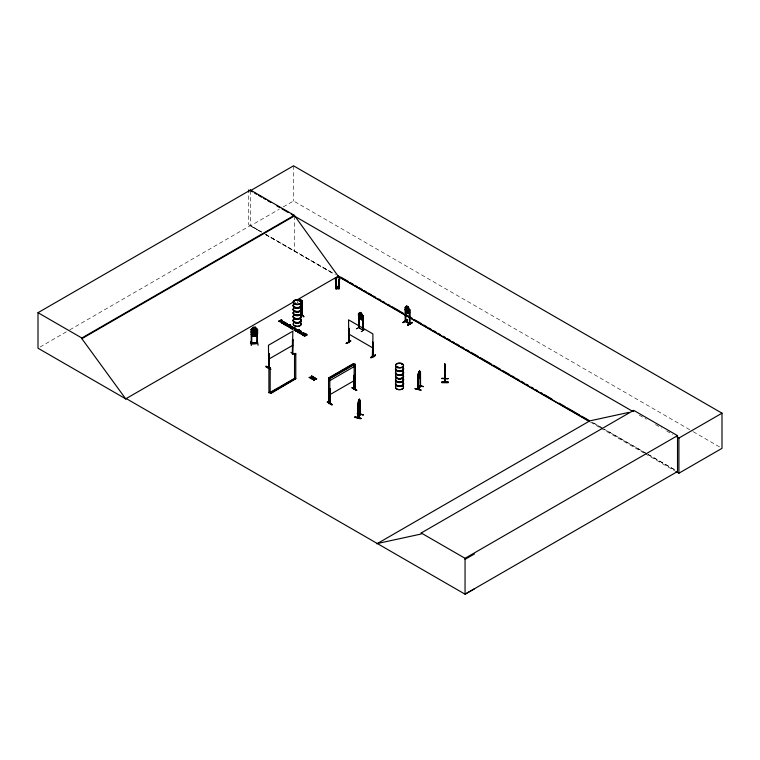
<?xml version="1.0" encoding="UTF-8"?>
<svg xmlns="http://www.w3.org/2000/svg" width="760" height="760" viewBox="0 0 760 760"><rect width="100%" height="100%" fill="white"/><g stroke="black" fill="none" stroke-linecap="round" stroke-linejoin="round"><path stroke-width="0.57" stroke-dasharray="3.8 2.85" d="M297.474 302.499L298.12 300.865M356.345 328.805L359.072 327.512M358.54 327.873L363.08 330.41M359.043 327.74L361.883 329.184M356.345 329.099L358.131 327.74M356.088 328.956L359.945 326.695M362.824 329.574L362.691 330.22L362.776 329.688M364.828 329.726L360.943 331.721L364.601 329.346M362.786 330.6L360.971 331.474M362.985 330.752L361.199 331.854M40.052 347.026L68.77 330.438M69.796 329.849L250.458 225.539L261.677 232.018M250.458 190.684L250.458 225.834L279.186 209.256M283.28 206.881L293.541 200.963L692.198 431.129M358.967 328.082L358.929 327.56M358.739 327.75L362.9 330.096L362.9 329.584M261.526 232.104L248.738 224.751L248.738 193.382M265.62 234.46L333.07 273.248L265.762 234.374M603.089 428.526L591.85 422.056L603.06 428.535M647.035 453.796L604.114 429.105L646.922 453.862M648.052 454.375L675.649 470.25M693.234 431.718L722 448.333M639.264 415.159L646.38 419.263M655.528 424.545L661.637 428.07M666.719 431.005L672.818 434.53M647.938 454.442L675.478 470.345M250.458 225.834L261.677 232.313M265.762 234.669L335.454 274.901M590.482 422.142L599.735 427.49M600.77 428.079L643.957 453.017M644.983 453.615L674.804 470.829M294.32 216.001L294.32 251.151M293.541 165.813L293.541 200.963M297.245 302.926A4.019 2.318 0 0 1 298.291 303.012"/><path stroke-width="1.14" d="M359.851 400.606C357.551 394.098 358.007 416.974 358.102 417.81L360.43 414.456L360.382 400.387M418.048 375.098L418.133 389.576L420.527 386.108M405.812 309.833L405.631 321.67L405.394 307.249L405.241 321.452L409.706 323.978M409.345 309.672L409.868 309.833L409.697 324.016L409.706 309.918L408.243 306.831L406.695 305.938L405.127 307.315M362.71 316.122L363.242 316.255L362.587 315.932M301.844 301.188L301.691 301.33M251.835 329.565L251.75 343.691L251.218 343.045M301.292 303.107L300.342 299.411L302.319 301.131L302.252 315.219L301.53 315.248L302.176 314.555M417.952 377.625C419.558 380.712 420.669 373.54 420.327 371.972L419.529 370.899L418.276 374.851L418.418 389.272L417.943 388.93M415.007 388.844L421.021 389.975M354.758 417.344C358.387 415.957 366.633 421.04 354.768 417.287M337.307 286.491C338.371 285.788 337.202 288.03 337.307 286.473M337.392 287.251C337.915 286.634 337.269 286.738 337.801 286.957M289.113 327.265L289.322 325.878L290.823 326.163L289.322 325.878M288.714 327.037C288.914 324.301 286.681 327.883 288.962 325.679L290.444 324.824L288.962 325.974L290.823 326.163M295.383 303.411L294.842 303.411M299.26 300.96L299.573 301.055M299.526 301.159L299.563 300.874M397.993 366.976L396.948 366.624M402.144 364.42L401.546 364.334L402.03 364.002M418.655 372.058L417.858 375.44L418.731 372.106M419.463 377.568L420.327 374.195M444.818 378.224L445.132 379.022M444.885 371.535L444.809 363.584L444.885 382.384L445.132 381.51M358.587 400.368L357.779 405.983M256.87 329.498L256.823 343.52L257.526 342.845M270.769 369.208C261.298 363.897 268.156 366.453 270.56 369.379M327.294 402.154C341.373 410.381 318.022 396.122 331.882 404.785M332.101 404.615L327.522 401.745L332.072 404.633M420.318 386.061L417.924 389.528L418.19 388.626M418.38 388.759L420.555 386.156L420.498 372.087L419.529 370.899M420.052 385.938L420.546 385.615L420.299 386.488L420.261 371.953M358.102 417.297L358.255 417.022M357.808 403.721L357.789 417.82L360.173 413.887L360.249 414.732M357.798 417.259L357.77 417.734M281.884 320.387L279.205 320.853C279.756 319.618 278.578 323.57 282.34 320.72C281.779 319.684 279.965 319.998 281.827 320.568M253.963 327.693L252.206 331.882L252.206 333.555L253.622 334.837L255.037 334.79L256.424 333.412L256.424 331.74L254.666 327.665L253.954 327.655M253.963 329.925L253.27 332.832L254.666 333.649L255.379 331.778L254.666 329.897L253.963 329.963M445.132 382.337L444.809 364.562M309.31 377.302L311.22 377.283L311.21 378.689L311.752 375.915L311.286 377.34L309.31 377.587L311.286 377.34M311.21 378.689L311.742 377.007L313.623 376.998L311.676 377.549M314.174 380.104L314.64 378.964L316.587 378.717L314.64 379.259L314.174 380.399L313.804 379.895L314.174 380.399M314.25 378.755L312.274 379.306L314.184 379.287L314.706 377.625L314.706 379.012L316.587 379.002M314.706 377.625L313.804 380.19M310.849 378.48L311.22 377.283M314.64 379.259L315.077 377.844M415.017 388.597L421.03 390.241M406.724 306.005L405.925 309.462L407.92 311.952L408.909 311.191L408.243 306.831M358.501 313.804L360.05 312.445L359.242 315.913L360.259 317.813L361.276 318.383L362.273 317.623C364.42 315.334 357.931 310.574 361.57 313.3L363.08 316.388L363.08 329.241M302.252 314.706L301.653 314.858M402.942 322.572L407.493 319.941M255.379 327.351L253.26 327.389L252.206 329.65L252.206 331.322L253.622 332.604L255.037 332.557L256.424 331.18L255.407 327.256L253.222 327.332L251.076 329.669M349.115 328.529L348.545 328.387L349.115 328.529L348.925 342.684L348.545 319.837L372.894 333.897L372.884 356.535L373.027 355.86M349.163 342.104L348.498 341.905L349.011 342.199M372.438 355.784L372.941 356.022M250.866 341.506L251.284 345.505M337.829 287.014L337.62 286.757M405.697 321.157L405.194 320.863L405.65 321.641M405.346 321.28L409.925 323.893L409.839 323.332M303.05 334.438L305.263 333.507L302.851 335.198L302.49 334.695L303.99 332.776L301.122 333.906L301.425 334.372L303.534 332.51M302.49 334.989L303.506 333.174M329.916 402.857L330.438 403.104L329.916 403.37L329.963 389.281M353.979 389.509L354.16 375.136L353.951 389.548L353.979 388.997M305.815 335.378L304.608 335.873L303.363 335.036L305.216 335.797L304.722 334.447L305.52 333.953A1.083 0.627 0 0 1 306.137 334.02C308.978 335.958 303.915 333.555 305.795 335.512M357.95 403.218L358.074 417.8M419.188 371.621L418.931 375.744L419.254 371.63M420.29 372.039L420.375 386.431M418.731 378.68L419.51 377.549M423.443 386.697L417.544 385.187M418.19 389.139L420.204 386.118M359.404 399.19L358.52 400.349M359.955 400.644L359.337 399.18M358.52 407.037L359.404 405.878M358.596 406.98L357.741 405.906L358.587 407.056L359.385 405.84L360.135 400.254L360.221 414.732M357.305 413.687L363.432 414.884L357.428 413.478M359.926 414.38L358.264 417.116M302.29 303.326L300.342 306.099L302.319 303.363L300.371 301.673M300.342 308.313L302.347 305.634M300.409 308.398L302.319 305.596M300.39 311.049L302.385 308.37L302.385 306.137L300.418 304.409M300.447 311.135L302.356 308.332M295.003 303.259L295.212 303.173M295.716 303.648L294.804 303.876M397.052 366.595L397.499 366.577M397.66 366.861L397.005 366.833L397.385 366.519M251.085 343.587L257.526 343.358M256.899 342.855L251.778 343.026M294.756 329.755L296.59 329.194L295.877 330.695L297.578 329.773L297.892 330.239L295.621 331.018L296.286 329.507L294.177 330.191L295.839 328.766M295.877 330.41L296.837 329.346M253.26 327.427L251.151 329.688L251.74 329.498M253.232 329.602L251.085 331.949L253.232 334.058L255.417 333.982L257.564 331.645L255.417 329.526L253.232 329.602L253.27 330.6L254.666 331.417L255.379 329.631M257.498 333.897L255.417 336.252L253.232 336.291L255.379 336.158L257.564 333.916L257.564 329.412L255.407 327.256M294.177 330.191L295.526 328.586M268.935 367.07L268.508 367.812M269.03 367.232L268.432 367.365M269.03 367.745L268.479 367.849M293.037 353.343L292.572 354.151L292.676 353.609M329.83 403.218L330.419 403.075M330.419 403.132L330.381 389.044M408.167 313.471L409.763 312.17L408.196 313.548L406.647 312.654L405.222 309.519M363.033 316.378L358.445 313.766L360.031 312.379M361.522 319.903L363.08 318.544M358.54 315.979L363.08 318.62C360.572 322.335 357.779 316.027 358.445 313.766M357.969 417.497L358.264 416.974M291.118 327.911C287.185 327.37 293.17 325.385 291.745 327.588C291.945 330.647 290.767 327.256 292.733 327.493A0.997 0.58 0 0 1 293.351 327.579A1.159 0.674 0 0 1 293.844 327.988L293.835 327.693A1.159 0.674 0 0 0 293.351 327.284A0.997 0.58 0 0 0 292.733 327.199L291.574 327.617L290.329 326.667L291.584 327.389L291.983 326.496L290.263 326.363L289.608 327.437L290.785 328.101L290.329 326.667M335.474 278.635L336.176 288.752L335.977 278.625L335.474 278.635L335.768 288.762L339.445 288.695L339.226 279.718M336.604 278.625L336.101 278.635L336.328 287.622M336.347 288.733L336.49 284.031M257.545 342.978L256.966 343.035M256.899 343.035C247.969 342.313 250.116 344.992 257.545 343.491M282.805 322.316C285.085 321.812 287.166 323.712 284.601 322.572M291.584 327.683L291.773 327.104M291.517 327.37C292.401 325.812 289.237 326.724 291.678 326.895M290.329 326.952L290.149 327.598L291.118 327.617M284.259 323.361C284.401 325.28 282.112 323 285.883 322.42M361.01 313.329L361.522 315.523L361.01 317.081L360.012 314.668L360.506 313.044L361.057 313.3M268.888 353.552L268.926 392.834L270.18 392.834L279.319 387.562M292.429 339.967L292.99 339.815L292.534 354.151L292.429 339.967L292.99 339.815M290.918 352.345L295.298 355.043M358.587 325.508L358.739 313.69L358.995 326.914M268.641 353.875L268.888 367.612M269.049 353.637L268.631 367.973L268.479 345.24L292.837 331.18L292.381 354.055M350.844 341.041L346.056 343.548L350.588 340.898M372.485 356.326L372.637 342.114L373.112 356.421L372.438 356.24L372.637 342.114M373.055 342.351L372.485 342.209M375.298 354.863C375.706 357.466 364.467 359.851 375.326 354.91M370.785 357.561L375.526 355.252M353.865 389.557L354.322 375.221M329.812 402.686L330.419 402.562M354.207 389.167L353.704 389.462M356.839 390.374L351.994 387.609L356.582 390.231M126.274 398.591L125.78 398.886L38 348.203L38 312.692L250.458 190.028L294.32 215.346L338.181 276.184L589.304 421.173M250.458 190.028L250.458 190.684L293.541 165.813L722 413.183L722 448.333L678.917 473.204L675.839 471.418M38 312.692L81.861 338.01L294.32 215.346M474.354 588.886L465.053 594.187L126.217 398.563L125.714 398.848L81.861 338.666L294.32 216.001M125.714 398.848L294.148 301.606M297.217 299.829L338.675 275.899M280.887 319.941L282.33 320.53L278.863 321.347M280.905 320.245L281.817 320.226L281.846 320.805L279.442 321.072M284.269 322.848C282.663 321.309 284.269 323.627 282.891 323.532A0.978 0.56 0 0 1 282.378 323.418C280.934 323.741 283.68 321.755 284.61 322.677M281.751 322.886L283.119 322.952L282.739 322.145M284.278 322.572C284.126 320.824 282.378 322.515 282.891 323.238A0.978 0.56 0 0 1 282.378 323.123L281.751 322.591M284.858 322.715L283.499 323.608L284.411 324.216M286.055 324.168C280.278 325.375 291.394 324.52 285.674 323.484L285.114 323.161L283.936 323.931L284.411 323.922M285.351 325.09C291.631 322.99 280.488 323.684 286.301 324.548M288.695 325.441C285.827 323.769 288.505 327.313 286.482 325.726A0.988 0.57 0 0 1 286.416 325.337A0.988 0.57 0 0 1 286.416 325.042L288.791 324.662L288.705 325.451L287.983 324.606L286.416 325.337L287.784 325.983M287.613 326.106L290.444 324.824M287.613 326.401L290.444 325.118M293.588 327.845C291.241 329.83 291.602 326.591 293.455 327.683C294.205 327.731 290.424 328.054 292.286 328.586M293.835 327.693C297.264 326.382 290.662 330.381 292.543 328.444M292.106 328.994L294.927 327.417M298.68 330.695C301.739 327.683 291.612 333.82 298.794 330.41M296.352 331.445L298.167 330.401C299.887 332.253 300.238 330.106 298.727 330.429M296.352 331.151L299.108 330.229M299.108 329.935L298.442 329.916M298.68 330.99C294.633 333.849 301.748 330.03 301.122 331.806C296.362 334.846 303.582 332.262 300.124 331.769M298.937 330.847L299.763 330.724M298.984 330.875C298.024 332.452 296.58 332.072 298.727 330.724L298.765 329.735M299.24 330.724L299.763 330.429M299.801 331.047L298.281 331.93M298.214 332.519L301.036 330.942M298.519 332.69L300.703 332.187L299.335 333.165M299.335 332.87L300.723 331.949L299.867 331.911M301.122 334.2L303.534 332.804M302.49 334.695L305.263 333.507M306.688 335.198C305.644 331.901 304.874 339.216 303.791 335.103M268.479 359.309L292.837 345.24M409.868 309.833L409.222 309.7M406.647 312.654L408.243 313.519M268.926 392.397L270.18 392.397L294.538 378.337L295.792 378.337M281.342 386.394L288.448 382.29M290.472 381.121L293.522 379.363M270.18 392.397L271.073 392.91L295.422 378.851L271.073 393.347L270.18 392.834L270.18 367.536L268.926 367.536M402.99 322.648L407.55 319.713L402.99 322.354M409.611 323.466L409.317 323.276M409.402 323.256L405.697 321.299L409.754 323.494M409.545 323.655L409.327 309.586M407.578 325.014C421.601 316.74 397.983 330.847 412.347 322.743M412.158 322.62L407.616 325.28M328.918 377.729L353.276 363.669L355.414 364.183L355.414 389.481L354.16 389.481L354.16 364.183L329.812 378.242L328.558 378.242L328.558 403.541L329.812 403.541L329.812 378.242L328.918 377.729L329.812 378.689L354.16 364.619L353.276 364.116L328.918 378.176M329.812 380.646L354.16 366.586M329.812 394.715L354.16 380.655M376.846 543.837L589.808 420.878L629.042 412.347M377.34 543.542L421.202 534.005L421.202 532.988L633.659 410.324L677.521 435.641L677.521 471.523L465.053 594.187L465.053 558.306L677.521 435.641M633.659 411.34L633.165 411.635L291.26 214.234M676.885 436.876L678.917 438.055L722 413.183M465.053 559.332L474.354 554.031M294.671 303.306L295.555 303.306M401.793 364.183L401.546 364.334M397.803 367.061L397.072 367.194M292.619 354.122L292.581 340.062M330.144 403.028L330.22 388.959M336.395 288.752L335.939 286.577L336.195 287.308L338.922 287.28L339.169 286.548L339.197 288.486L338.39 288.714M295.336 330.562L297.892 329.945M294.177 329.897L296.286 329.507M300.371 299.449L298.376 299.953L300.342 299.516L302.252 301.169M301.587 315.229L302.176 315.067M301.682 301.15L301.625 315.362L302.214 315.2M300.874 313.386L303.943 316.711L300.856 313.148M302.109 314.573L302.024 315.067M301.758 314.83L301.758 315.343M348.65 341.81L348.945 342.712M409.488 323.655L409.45 309.595M257.412 343.539L257.498 329.469M313.623 377.292L311.742 377.302L313.623 376.998M309.31 377.587L311.22 377.577M314.706 378.717L316.587 378.717M312.274 379.012L314.184 378.993L312.274 379.306M352.051 387.828L356.63 390.45M257.478 329.431L256.899 329.45M257.345 341.269L258.087 345.258M288.962 325.679L290.823 325.869M337.088 286.691C340.1 286.567 336.101 290.358 337.088 286.786M335.948 287.508L339.197 287.574M338.941 287.574L338.941 288.306L336.214 288.334L336.214 287.594M294.538 353.923L295.792 353.923M268.926 367.983L270.18 367.983M441.769 378.433L448.229 378.66L441.769 378.366M441.769 378.565L448.229 378.556M294.538 378.774L295.792 378.774L295.792 353.476L294.538 353.476L294.538 378.774L295.422 379.287M328.558 378.689L329.812 378.689M441.769 382.099L448.229 382.09L448.229 382.594L441.769 382.594L441.769 382.09L448.229 382.147M441.769 382.403L448.229 382.384M441.769 382.536L448.229 382.584M354.16 389.044L355.414 389.044M328.558 403.104L329.812 403.104M257.44 342.836L257.44 343.349M287.764 325.679C285.475 325.441 288.467 323.76 289.047 325.251M285.551 324.691L284.962 324.397L285.998 324.406M251.237 343.729L251.151 329.517M285.798 324.548L284.962 324.102L286.301 324.254M419.51 370.975L419.843 374.252L418.798 377.093L418.276 376.523M359.062 399.912L358.796 404.044L358.863 400.311M357.323 413.611L363.299 414.789M285.845 323.694L286.757 324.14M339.15 279.727L338.96 288.714M405.488 321.309L405.394 307.249M350.607 340.879L346.303 343.406M348.565 342.484L348.963 328.624M270.807 369.227L265.962 366.757L269.638 368.856M250.458 190.684L252.501 191.862M254.543 193.04L256.585 194.218M258.618 195.396L261.677 197.163M263.72 198.341L265.762 199.519M267.805 200.697L270.864 202.464M276.982 205.998L280.041 207.765M282.084 208.943L288.202 212.468M340.727 277.077L347.899 281.219M349.952 282.406L353.029 284.183M355.072 285.361L357.124 286.548M359.176 287.726L362.254 289.503M364.306 290.69L366.349 291.878M368.401 293.056L371.478 294.832M373.53 296.02L375.573 297.198M378.651 298.974L380.703 300.162M382.755 301.34L384.798 302.527M387.875 304.304L389.927 305.482M391.979 306.669L403.256 313.177M406.324 314.953L412.481 318.506M414.523 319.684L421.705 323.827M423.748 325.014L426.825 326.791M428.877 327.969L430.93 329.156M432.981 330.344L436.05 332.11M438.102 333.298L440.154 334.485M443.222 336.252L445.274 337.44M447.327 338.627L450.404 340.404M452.456 341.582L454.499 342.769M456.551 343.947L459.629 345.724M461.681 346.911L463.724 348.089M466.801 349.866L468.853 351.053M470.905 352.231L478.078 356.373M480.13 357.561L491.406 364.069M493.449 365.256L500.631 369.398M502.673 370.576L509.856 374.727M511.898 375.905L514.976 377.682M517.028 378.869L519.08 380.048M521.132 381.235L524.2 383.012M526.253 384.19L528.304 385.377M531.373 387.153L533.425 388.331M535.477 389.519L537.529 390.697M540.607 392.474L542.649 393.661M544.702 394.839L551.874 398.99M559.056 403.132L565.202 406.676M567.255 407.863L579.557 414.96M581.6 416.147L588.781 420.29M337.506 276.089L589.456 421.553M348.545 333.897L372.894 347.966M290.558 326.524L291.517 327.085M278.863 321.052L280.63 322.041M294.538 378.337L295.422 378.851M421.202 532.988L465.053 558.306M349.115 342.532L348.707 328.291M335.72 278.426L336.395 287.622M253.26 334.001L251.151 331.959M253.27 336.272L251.085 334.172L253.232 336.328M358.14 404.814L358.663 405.394L359.717 402.553L359.319 399.256M299.031 300.115L299.697 299.981L301.292 303.667L301.292 305.339M300.817 313.148L303.62 316.806M307.069 334.97L306.137 334.315A1.083 0.627 0 0 0 305.52 334.248C304.104 334.562 305.815 336.613 303.829 334.989M405.175 309.519L406.695 312.626M300.418 304.513L301.359 308.113M417.44 385.301L423.424 386.479M257.498 331.749L255.379 333.925L253.26 333.963M338.969 279.519L339.226 288.591M338.722 279.727L338.912 284.221M338.922 286.548L338.941 288.306M338.599 279.718L338.694 284.221L338.58 281.979M335.549 278.654L335.797 288.743M678.917 438.055L678.917 473.204M417.952 389.49L418.171 375.117L417.924 377.682M363.242 316.255L363.242 329.147M362.824 316.027L362.824 328.909M362.577 315.941L362.672 329.004M359.917 400.397L359.926 414.741M359.157 317.442L359.157 326.819M358.739 313.69L358.739 325.413M312.113 376.133L311.752 375.915M302.109 301.026L302.176 315.248M298.937 330.552L298.984 331.17M285.114 323.161L285.066 322.544M284.858 322.42L284.81 322.981L284.61 322.382M248.738 189.895L248.738 192.223M81.861 338.01L81.861 338.666M403.019 375.05A4.037 2.328 0 0 1 400.045 378.518A4.037 2.328 0 0 1 395.627 375.611M403.009 368.058A4.028 2.328 0 0 1 400.045 371.526A4.028 2.328 0 0 1 395.627 368.619M403.009 367.403A4.028 2.328 0 0 1 400.045 370.87A4.028 2.328 0 0 1 395.627 367.963M402.999 371.934A4.019 2.318 0 0 1 400.045 375.402A4.019 2.318 0 0 1 395.637 372.495M403.056 371.697A4.085 2.356 0 0 1 400.055 375.212A4.085 2.356 0 0 1 395.58 372.267M403.056 371.498A4.085 2.356 0 0 1 400.055 375.012A4.085 2.356 0 0 1 395.58 372.058M403.009 371.288A4.028 2.328 0 0 1 400.045 374.756A4.028 2.328 0 0 1 395.627 371.849M403.056 367.812A4.085 2.356 0 0 1 400.055 371.327A4.085 2.356 0 0 1 395.58 368.381M403.056 367.612A4.085 2.356 0 0 1 400.055 371.127A4.085 2.356 0 0 1 395.58 368.182M403.019 375.221A4.037 2.328 0 0 1 400.045 378.689A4.037 2.328 0 0 1 395.627 375.782M402.999 375.554A4.009 2.318 0 0 1 400.045 379.002A4.009 2.318 0 0 1 395.647 376.115M403.019 386.108A4.037 2.328 0 0 1 400.045 389.576A4.037 2.328 0 0 1 395.627 386.669M403.019 375.335A4.037 2.328 0 0 1 400.045 378.812A4.037 2.328 0 0 1 395.627 375.905M403.009 379.116A4.028 2.328 0 0 1 400.045 382.584A4.028 2.328 0 0 1 395.627 379.677M403.009 378.461A4.028 2.328 0 0 1 400.045 381.928A4.028 2.328 0 0 1 395.627 379.022M402.999 382.992A4.019 2.318 0 0 1 400.045 386.46A4.019 2.318 0 0 1 395.637 383.553M403.056 382.755A4.085 2.356 0 0 1 400.055 386.27A4.085 2.356 0 0 1 395.58 383.315M403.056 382.555A4.085 2.356 0 0 1 400.055 386.07A4.085 2.356 0 0 1 395.58 383.116M403.009 382.346A4.028 2.328 0 0 1 400.045 385.814A4.028 2.328 0 0 1 395.627 382.907M403.056 378.869A4.085 2.356 0 0 1 400.055 382.384A4.085 2.356 0 0 1 395.58 379.44M403.056 378.67A4.085 2.356 0 0 1 400.055 382.185A4.085 2.356 0 0 1 395.58 379.24M402.999 386.251A4.009 2.318 0 0 1 400.045 389.699A4.009 2.318 0 0 1 395.647 386.802M300.779 308.38A4.085 2.356 0 0 1 297.245 311.913A4.085 2.356 0 0 1 293.712 308.38M300.732 308.617A4.028 2.328 0 0 1 297.245 312.103A4.028 2.328 0 0 1 293.759 308.617M300.713 311.657A3.999 2.308 0 0 1 297.245 315.124A3.999 2.308 0 0 1 293.778 311.657M300.741 311.733A4.037 2.328 0 0 1 297.245 315.219A4.037 2.328 0 0 1 293.749 311.733M300.741 312.027A4.037 2.328 0 0 1 297.245 315.523A4.037 2.328 0 0 1 293.749 312.027M300.779 304.494A4.085 2.356 0 0 1 297.245 308.028A4.085 2.356 0 0 1 293.712 304.494M300.732 307.971A4.019 2.318 0 0 1 297.245 311.448A4.019 2.318 0 0 1 293.769 307.971M300.732 304.741A4.019 2.318 0 0 1 297.245 308.218A4.019 2.318 0 0 1 293.769 304.741M300.779 308.18A4.085 2.356 0 0 1 297.245 311.714A4.085 2.356 0 0 1 293.712 308.18M300.779 304.294A4.085 2.356 0 0 1 297.245 307.828A4.085 2.356 0 0 1 293.712 304.294M300.732 304.085A4.028 2.328 0 0 1 297.245 307.572A4.028 2.328 0 0 1 293.759 304.085M300.779 319.438A4.085 2.356 0 0 1 297.245 322.971A4.085 2.356 0 0 1 293.712 319.438M300.732 319.675A4.019 2.318 0 0 1 297.245 323.161A4.019 2.318 0 0 1 293.769 319.675M300.741 322.791A4.037 2.328 0 0 1 297.245 326.277A4.037 2.328 0 0 1 293.749 322.791M300.723 312.236A4.009 2.318 0 0 1 297.245 315.704A4.009 2.318 0 0 1 293.769 312.236M300.741 322.924A4.037 2.328 0 0 1 297.245 326.42A4.037 2.328 0 0 1 293.749 322.924M300.779 315.552A4.085 2.356 0 0 1 297.245 319.086A4.085 2.356 0 0 1 293.712 315.552M300.732 319.019A4.028 2.328 0 0 1 297.245 322.515A4.028 2.328 0 0 1 293.759 319.019M300.732 315.799A4.019 2.318 0 0 1 297.245 319.276A4.019 2.318 0 0 1 293.769 315.799M300.779 319.238A4.085 2.356 0 0 1 297.245 322.772A4.085 2.356 0 0 1 293.712 319.238M300.779 315.352A4.085 2.356 0 0 1 297.245 318.887A4.085 2.356 0 0 1 293.712 315.352M300.732 315.144A4.028 2.328 0 0 1 297.245 318.63A4.028 2.328 0 0 1 293.759 315.144M339.084 280.544L338.637 287.394L336.49 287.337L336.043 280.563A2.156 1.758 -1.4 0 1 336.043 278.074A2.156 1.758 -1.4 0 1 339.084 278.055A2.156 1.758 -1.4 0 1 339.084 280.544M354.882 417.097L360.886 418.541L354.882 417.097M252.738 331.17L253.869 332.823L252.681 334.599L254.23 333.117L255.778 334.495L254.609 332.785L255.749 331.123L254.258 332.462L252.738 331.17M407.16 306.603L406.676 309.206L407.664 310.64L408.177 309.092L407.217 306.574M397.508 367.346A4.037 2.328 0 0 0 403.56 365.322A4.037 2.328 0 0 0 397.508 363.308A4.037 2.328 0 0 0 397.508 367.346M397.518 367.659A4.009 2.318 0 0 0 403.531 365.655A4.009 2.318 0 0 0 397.518 363.651A4.009 2.318 0 0 0 397.518 367.659M295.241 304A4.019 2.318 0 0 0 301.264 301.995A4.019 2.318 0 0 0 295.241 299.981A4.019 2.318 0 0 0 295.241 304M295.241 304.342A4.009 2.318 0 0 0 301.255 302.337A4.009 2.318 0 0 0 295.241 300.333A4.009 2.318 0 0 0 295.241 304.342M295.231 304.152A4.037 2.328 0 0 0 301.283 302.138A4.037 2.328 0 0 0 295.231 300.115A4.037 2.328 0 0 0 295.231 304.152"/></g></svg>
